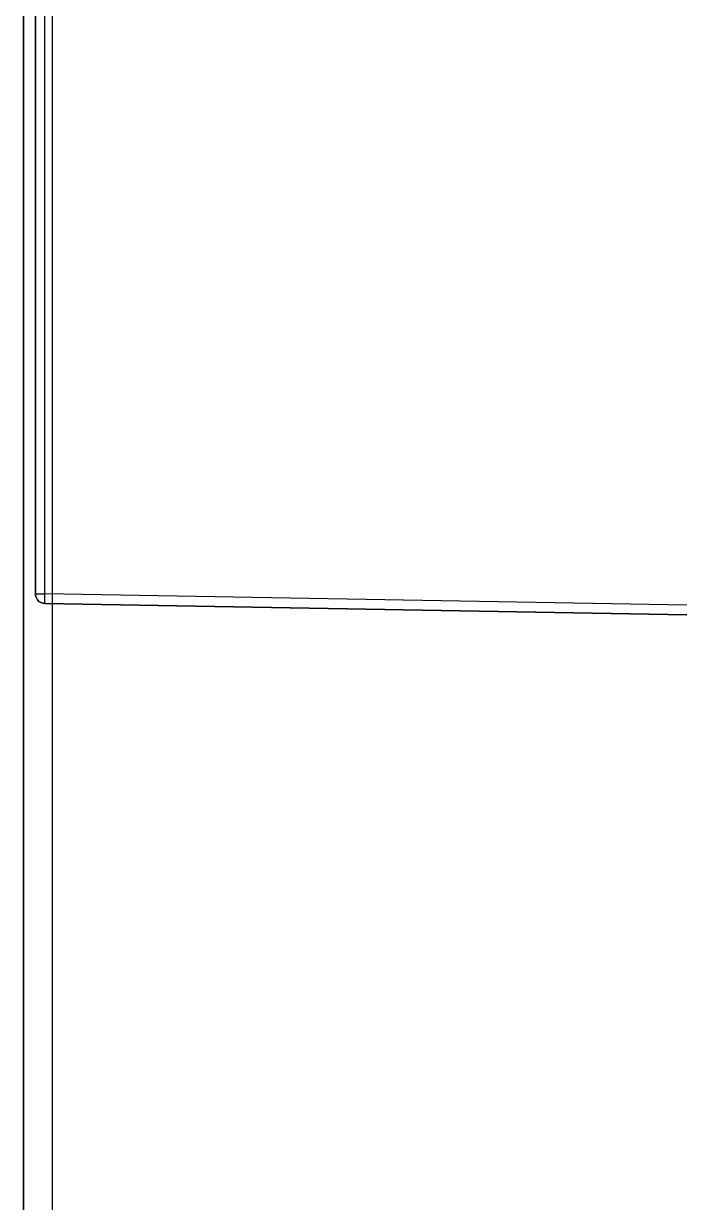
# Model space of a CAD drawing. Header units: inches. Extents: x 5 to 415, y -593 to 71.
# Drawn here: x 103.84 to 117.18, y -98.43 to -74.47 of the extents above; entities that cross this region are included whole.
import ezdxf

# ---------------------------------------------------------------- set-up
doc = ezdxf.new("R2010")
doc.units = ezdxf.units.IN
doc.header["$MEASUREMENT"] = 0

msp = doc.modelspace()

# ---------------------------------------------------------------- linework, layer by layer
at = {"color": 18, "true_color": 0x000000}
for p, q in [((104.084, -63.425), (104.084, -86.063)), ((104.084, -86.063), (104.084, -63.425)), ((104.28, -86.063), (104.28, -63.425)), ((103.844, -65.669), (103.844, -107.309)), ((103.844, -107.309), (103.844, -65.669)), ((104.434, -107.309), (104.434, -65.669)), ((104.084, -86.063), (104.088, -86.107)), ((104.088, -86.107), (104.084, -86.063)), ((104.088, -86.063), (104.084, -86.063)), ((104.088, -86.063), (104.104, -86.063)), ((104.088, -86.107), (104.104, -86.149)), ((104.104, -86.149), (104.088, -86.107)), ((104.104, -86.063), (104.126, -86.063)), ((104.104, -86.149), (104.126, -86.187)), ((104.126, -86.187), (104.104, -86.149)), ((104.126, -86.063), (104.158, -86.063)), ((104.126, -86.187), (104.158, -86.219)), ((104.158, -86.219), (104.126, -86.187)), ((104.158, -86.063), (104.194, -86.063)), ((104.158, -86.219), (104.194, -86.243)), ((104.194, -86.243), (104.158, -86.219)), ((104.194, -86.063), (104.236, -86.063)), ((104.194, -86.243), (104.236, -86.257)), ((104.236, -86.257), (104.194, -86.243)), ((104.236, -86.063), (104.28, -86.063)), ((104.28, -86.107), (104.28, -86.063)), ((126.084, -86.445), (104.28, -86.063)), ((104.28, -86.151), (104.28, -86.107)), ((104.28, -86.189), (104.28, -86.151)), ((104.28, -86.219), (104.28, -86.189)), ((104.28, -86.243), (104.28, -86.219)), ((104.28, -86.259), (104.28, -86.243)), ((104.236, -86.257), (104.28, -86.263)), ((104.28, -86.263), (104.236, -86.257)), ((104.28, -86.263), (104.28, -86.259)), ((104.28, -86.263), (126.084, -86.643)), ((126.084, -86.643), (104.28, -86.263))]:
    msp.add_line(p, q, dxfattribs=at)

doc.saveas('drawing.dxf')
